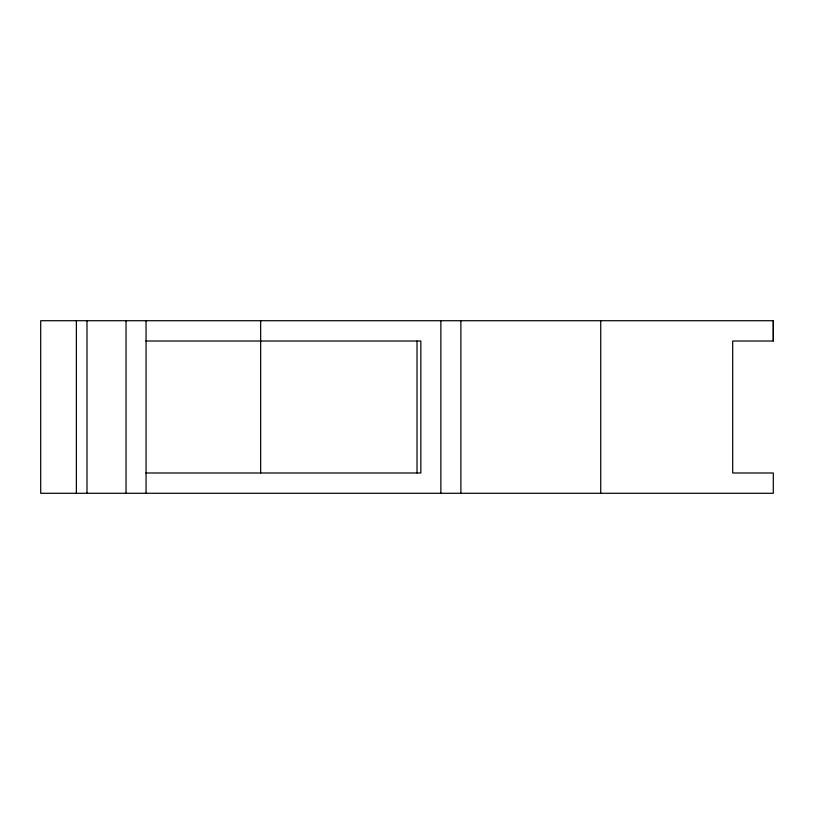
<?xml version="1.0" encoding="UTF-8"?>
<svg xmlns="http://www.w3.org/2000/svg" width="814" height="814" viewBox="0 0 814 814"><rect width="100%" height="100%" fill="white"/><g stroke="black" fill="none" stroke-linecap="round" stroke-linejoin="round"><path stroke-width="1.22" d="M773.3 341.015L773.3 320.716L40.7 320.716L40.7 493.284L773.3 493.284L773.3 472.985L732.692 472.985L732.692 341.015L773.3 341.015L773.3 320.716M145.838 341.015L420.848 341.015L420.848 472.985L145.838 472.985M600.732 320.716L600.732 493.284M460.887 320.716L460.887 493.284M440.862 320.716L440.862 493.284M417.012 341.015L417.012 472.985M260.663 320.716L260.663 472.985M146.052 320.716L146.052 493.284M126.038 320.716L126.038 493.284M86.996 320.716L86.996 493.284M76.384 320.716L76.384 493.284"/></g></svg>
